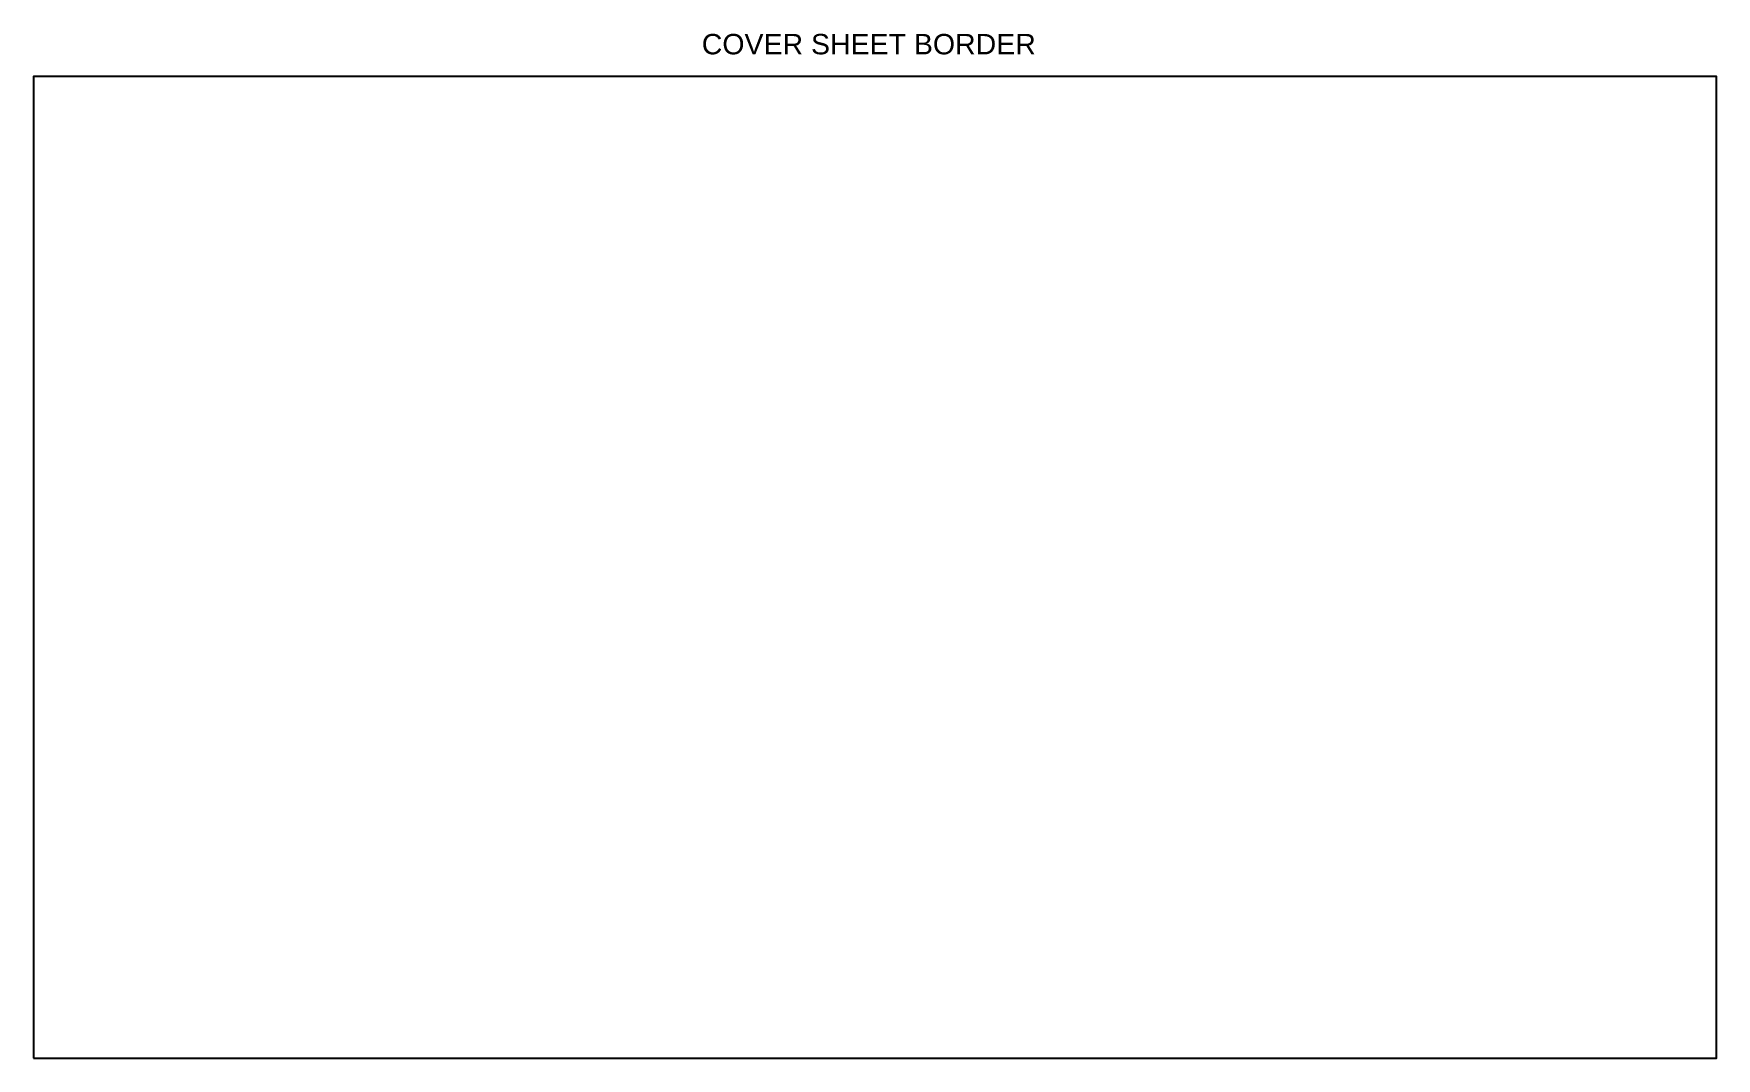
# Model space of a CAD drawing. Header units: inches. Extents: x 0 to 16.5, y 0 to 10.
import ezdxf
from ezdxf.enums import TextEntityAlignment as Align

# ---------------------------------------------------------------- set-up
doc = ezdxf.new("R2010")
doc.units = ezdxf.units.IN
doc.header["$MEASUREMENT"] = 0
doc.layers.add('1_BORDER', color=52, linetype='Continuous', plot=False)
doc.styles.get("Standard").update_dxf_attribs({"font": 'arial.ttf'})

msp = doc.modelspace()

# ---------------------------------------------------------------- linework, layer by layer
at = {"layer": '1_BORDER'}
msp.add_lwpolyline([(0, 0), (16.5, 0), (16.5, 9.625), (0, 9.625)], close=True, dxfattribs=at)

# ---------------------------------------------------------------- texts
msp.add_text('COVER SHEET BORDER', height=0.2, dxfattribs=at).set_placement((8.189, 9.941), align=Align.MIDDLE)

doc.saveas('drawing.dxf')
